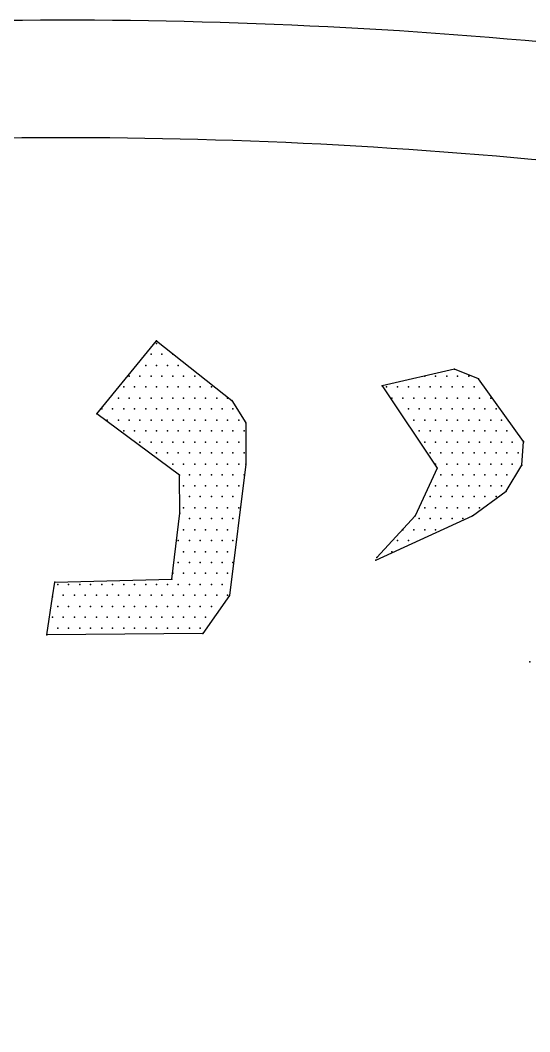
# Model space of a CAD drawing. Extents: x 180421 to 181317, y 668879 to 669680.
# Drawn here: x 180601.72 to 180606.74, y 669624.27 to 669634.25 of the extents above; entities that cross this region are included whole.
import ezdxf

# ---------------------------------------------------------------- set-up
doc = ezdxf.new("R2010")
doc.units = 0
doc.header["$LTSCALE"] = 2.5
doc.header["$MEASUREMENT"] = 0
doc.layers.add('KOTERET', color=1, linetype='CONTINUOUS')

msp = doc.modelspace()

# ---------------------------------------------------------------- linework, layer by layer
at = {"layer": 'KOTERET', "color": 1, "linetype": 'Continuous'}
for points in [[(180622.0816, 669630.2263, 0.06433), (180609.3401, 669633.7416, 0.055067), (180598.0185, 669634.0794, 0.081051), (180584.6436, 669631.3295, 0.05642), (180576.1722, 669626.9486, 0.170965), (180569.6589, 669619.3533, 0.076819), (180568.6666, 669614.8616, 0.118306), (180570.2554, 669608.0158, 0.129737), (180575.3329, 669602.2468, 0.070189), (180585.2717, 669597.0109, 0.047922), (180592.7245, 669595.116, 0.049022), (180603.3916, 669594.3507, 0.072792), (180618.9939, 669597.0531, 0.1248), (180629.2441, 669602.6585, 0.103709), (180634.8759, 669610.6232, 0.036886), (180635.2876, 669612.3703, 0.106536), (180635.0026, 669617.4954, 0.106243), (180629.9355, 669625.2332, 0.106919), (180622.0816, 669630.2263)], [(180592.9145, 669596.2614, 0.049045), (180603.36, 669595.5119, 0.072972), (180618.6666, 669598.1721, 0.125195), (180628.4524, 669603.5083, 0.103069), (180633.7886, 669611.0297, 0.035565), (180634.1422, 669612.5551, 0.105225), (180633.8994, 669617.1365, 0.105504), (180629.1227, 669624.4098, 0.107235), (180621.6594, 669629.1496, 0.064474), (180609.1765, 669632.591, 0.055181), (180598.0871, 669632.9235, 0.081162), (180585.0606, 669630.2474, 0.05669), (180576.7844, 669625.9616, 0.171614), (180570.7409, 669618.9363, 0.076301), (180569.8278, 669614.8194, 0.117637), (180571.2952, 669608.5384, 0.130118), (180575.998, 669603.2022, 0.070334), (180585.6676, 669598.1034, 0.047983), (180592.9145, 669596.2614)]]:
    msp.add_lwpolyline(points, format="xyb", dxfattribs=at)
at = {"layer": 'KOTERET', "color": 2, "linetype": 'Continuous'}
for points in [[(180602.4732, 669630.3636), (180603.0591, 669631.0814)], [(180603.0591, 669631.0814), (180603.8033, 669630.4955)], [(180603.0591, 669631.055), (180603.0591, 669631.055)], [(180603.0063, 669630.9494), (180603.0063, 669630.9494)], [(180603.1119, 669630.9494), (180603.1119, 669630.9494)], [(180603.2227, 669630.9494), (180603.2227, 669630.9494)], [(180602.9536, 669630.8386), (180602.9536, 669630.8386)], [(180603.0591, 669630.8386), (180603.0591, 669630.8386)], [(180603.17, 669630.8386), (180603.17, 669630.8386)], [(180603.2755, 669630.8386), (180603.2755, 669630.8386)], [(180605.9991, 669630.8017), (180605.2865, 669630.638)], [(180606.2366, 669630.7066), (180605.9991, 669630.8017)], [(180602.7899, 669630.733), (180602.7899, 669630.733)], [(180602.8955, 669630.733), (180602.8955, 669630.733)], [(180603.0063, 669630.733), (180603.0063, 669630.733)], [(180603.1119, 669630.733), (180603.1119, 669630.733)], [(180603.2227, 669630.733), (180603.2227, 669630.733)], [(180603.3283, 669630.733), (180603.3283, 669630.733)], [(180603.4392, 669630.733), (180603.4392, 669630.733)], [(180605.7088, 669630.733), (180605.7088, 669630.733)], [(180605.8143, 669630.733), (180605.8143, 669630.733)], [(180605.9252, 669630.733), (180605.9252, 669630.733)], [(180606.0307, 669630.733), (180606.0307, 669630.733)], [(180606.1416, 669630.733), (180606.1416, 669630.733)], [(180606.6799, 669630.0891), (180606.2366, 669630.7066)], [(180602.7372, 669630.6275), (180602.7372, 669630.6275)], [(180602.8427, 669630.6275), (180602.8427, 669630.6275)], [(180602.9536, 669630.6275), (180602.9536, 669630.6275)], [(180603.0591, 669630.6275), (180603.0591, 669630.6275)], [(180603.17, 669630.6275), (180603.17, 669630.6275)], [(180603.2755, 669630.6275), (180603.2755, 669630.6275)], [(180603.3864, 669630.6275), (180603.3864, 669630.6275)], [(180603.4919, 669630.6275), (180603.4919, 669630.6275)], [(180603.6028, 669630.6275), (180603.6028, 669630.6275)], [(180605.2865, 669630.638), (180605.8302, 669629.8252)], [(180605.3287, 669630.6275), (180605.3287, 669630.6275)], [(180605.4396, 669630.6275), (180605.4396, 669630.6275)], [(180605.5451, 669630.6275), (180605.5451, 669630.6275)], [(180605.6507, 669630.6275), (180605.6507, 669630.6275)], [(180605.7615, 669630.6275), (180605.7615, 669630.6275)], [(180605.8671, 669630.6275), (180605.8671, 669630.6275)], [(180605.9779, 669630.6275), (180605.9779, 669630.6275)], [(180606.0835, 669630.6275), (180606.0835, 669630.6275)], [(180606.1944, 669630.6275), (180606.1944, 669630.6275)], [(180602.6844, 669630.5166), (180602.6844, 669630.5166)], [(180602.7899, 669630.5166), (180602.7899, 669630.5166)], [(180602.8955, 669630.5166), (180602.8955, 669630.5166)], [(180603.0063, 669630.5166), (180603.0063, 669630.5166)], [(180603.1119, 669630.5166), (180603.1119, 669630.5166)], [(180603.2227, 669630.5166), (180603.2227, 669630.5166)], [(180603.3283, 669630.5166), (180603.3283, 669630.5166)], [(180603.4392, 669630.5166), (180603.4392, 669630.5166)], [(180603.5447, 669630.5166), (180603.5447, 669630.5166)], [(180603.6556, 669630.5166), (180603.6556, 669630.5166)], [(180603.7611, 669630.5166), (180603.7611, 669630.5166)], [(180603.8033, 669630.4955), (180603.9406, 669630.2738)], [(180605.3815, 669630.5166), (180605.3815, 669630.5166)], [(180605.4924, 669630.5166), (180605.4924, 669630.5166)], [(180605.5979, 669630.5166), (180605.5979, 669630.5166)], [(180605.7088, 669630.5166), (180605.7088, 669630.5166)], [(180605.8143, 669630.5166), (180605.8143, 669630.5166)], [(180605.9252, 669630.5166), (180605.9252, 669630.5166)], [(180606.0307, 669630.5166), (180606.0307, 669630.5166)], [(180606.1416, 669630.5166), (180606.1416, 669630.5166)], [(180606.2471, 669630.5166), (180606.2471, 669630.5166)], [(180606.358, 669630.5166), (180606.358, 669630.5166)], [(180603.2861, 669629.7566), (180602.4732, 669630.3636)], [(180602.5208, 669630.4111), (180602.5208, 669630.4111)], [(180602.6263, 669630.4111), (180602.6263, 669630.4111)], [(180602.7372, 669630.4111), (180602.7372, 669630.4111)], [(180602.8427, 669630.4111), (180602.8427, 669630.4111)], [(180602.9536, 669630.4111), (180602.9536, 669630.4111)], [(180603.0591, 669630.4111), (180603.0591, 669630.4111)], [(180603.17, 669630.4111), (180603.17, 669630.4111)], [(180603.2755, 669630.4111), (180603.2755, 669630.4111)], [(180603.3864, 669630.4111), (180603.3864, 669630.4111)], [(180603.4919, 669630.4111), (180603.4919, 669630.4111)], [(180603.6028, 669630.4111), (180603.6028, 669630.4111)], [(180603.7083, 669630.4111), (180603.7083, 669630.4111)], [(180603.8139, 669630.4111), (180603.8139, 669630.4111)], [(180605.5451, 669630.4111), (180605.5451, 669630.4111)], [(180605.6507, 669630.4111), (180605.6507, 669630.4111)], [(180605.7615, 669630.4111), (180605.7615, 669630.4111)], [(180605.8671, 669630.4111), (180605.8671, 669630.4111)], [(180605.9779, 669630.4111), (180605.9779, 669630.4111)], [(180606.0835, 669630.4111), (180606.0835, 669630.4111)], [(180606.1944, 669630.4111), (180606.1944, 669630.4111)], [(180606.2999, 669630.4111), (180606.2999, 669630.4111)], [(180606.4108, 669630.4111), (180606.4108, 669630.4111)], [(180602.5735, 669630.3002), (180602.5735, 669630.3002)], [(180602.6844, 669630.3002), (180602.6844, 669630.3002)], [(180602.7899, 669630.3002), (180602.7899, 669630.3002)], [(180602.8955, 669630.3002), (180602.8955, 669630.3002)], [(180603.0063, 669630.3002), (180603.0063, 669630.3002)], [(180603.1119, 669630.3002), (180603.1119, 669630.3002)], [(180603.2227, 669630.3002), (180603.2227, 669630.3002)], [(180603.3283, 669630.3002), (180603.3283, 669630.3002)], [(180603.4392, 669630.3002), (180603.4392, 669630.3002)], [(180603.5447, 669630.3002), (180603.5447, 669630.3002)], [(180603.6556, 669630.3002), (180603.6556, 669630.3002)], [(180603.7611, 669630.3002), (180603.7611, 669630.3002)], [(180603.872, 669630.3002), (180603.872, 669630.3002)], [(180603.9406, 669630.2738), (180603.9406, 669629.8674)], [(180605.5979, 669630.3002), (180605.5979, 669630.3002)], [(180605.7088, 669630.3002), (180605.7088, 669630.3002)], [(180605.8143, 669630.3002), (180605.8143, 669630.3002)], [(180605.9252, 669630.3002), (180605.9252, 669630.3002)], [(180606.0307, 669630.3002), (180606.0307, 669630.3002)], [(180606.1416, 669630.3002), (180606.1416, 669630.3002)], [(180606.2471, 669630.3002), (180606.2471, 669630.3002)], [(180606.358, 669630.3002), (180606.358, 669630.3002)], [(180606.4635, 669630.3002), (180606.4635, 669630.3002)], [(180602.7372, 669630.1947), (180602.7372, 669630.1947)], [(180602.8427, 669630.1947), (180602.8427, 669630.1947)], [(180602.9536, 669630.1947), (180602.9536, 669630.1947)], [(180603.0591, 669630.1947), (180603.0591, 669630.1947)], [(180603.17, 669630.1947), (180603.17, 669630.1947)], [(180603.2755, 669630.1947), (180603.2755, 669630.1947)], [(180603.3864, 669630.1947), (180603.3864, 669630.1947)], [(180603.4919, 669630.1947), (180603.4919, 669630.1947)], [(180603.6028, 669630.1947), (180603.6028, 669630.1947)], [(180603.7083, 669630.1947), (180603.7083, 669630.1947)], [(180603.8139, 669630.1947), (180603.8139, 669630.1947)], [(180603.9247, 669630.1947), (180603.9247, 669630.1947)], [(180605.6507, 669630.1947), (180605.6507, 669630.1947)], [(180605.7615, 669630.1947), (180605.7615, 669630.1947)], [(180605.8671, 669630.1947), (180605.8671, 669630.1947)], [(180605.9779, 669630.1947), (180605.9779, 669630.1947)], [(180606.0835, 669630.1947), (180606.0835, 669630.1947)], [(180606.1944, 669630.1947), (180606.1944, 669630.1947)], [(180606.2999, 669630.1947), (180606.2999, 669630.1947)], [(180606.4108, 669630.1947), (180606.4108, 669630.1947)], [(180606.5163, 669630.1947), (180606.5163, 669630.1947)], [(180602.8955, 669630.0838), (180602.8955, 669630.0838)], [(180603.0063, 669630.0838), (180603.0063, 669630.0838)], [(180603.1119, 669630.0838), (180603.1119, 669630.0838)], [(180603.2227, 669630.0838), (180603.2227, 669630.0838)], [(180603.3283, 669630.0838), (180603.3283, 669630.0838)], [(180603.4392, 669630.0838), (180603.4392, 669630.0838)], [(180603.5447, 669630.0838), (180603.5447, 669630.0838)], [(180603.6556, 669630.0838), (180603.6556, 669630.0838)], [(180603.7611, 669630.0838), (180603.7611, 669630.0838)], [(180603.872, 669630.0838), (180603.872, 669630.0838)], [(180605.7088, 669630.0838), (180605.7088, 669630.0838)], [(180605.8143, 669630.0838), (180605.8143, 669630.0838)], [(180605.9252, 669630.0838), (180605.9252, 669630.0838)], [(180606.0307, 669630.0838), (180606.0307, 669630.0838)], [(180606.1416, 669630.0838), (180606.1416, 669630.0838)], [(180606.2471, 669630.0838), (180606.2471, 669630.0838)], [(180606.358, 669630.0838), (180606.358, 669630.0838)], [(180606.4635, 669630.0838), (180606.4635, 669630.0838)], [(180606.5691, 669630.0838), (180606.5691, 669630.0838)], [(180606.6641, 669629.8569), (180606.6799, 669630.0891)], [(180606.6799, 669630.0838), (180606.6799, 669630.0838)], [(180603.0591, 669629.9783), (180603.0591, 669629.9783)], [(180603.17, 669629.9783), (180603.17, 669629.9783)], [(180603.2755, 669629.9783), (180603.2755, 669629.9783)], [(180603.3864, 669629.9783), (180603.3864, 669629.9783)], [(180603.4919, 669629.9783), (180603.4919, 669629.9783)], [(180603.6028, 669629.9783), (180603.6028, 669629.9783)], [(180603.7083, 669629.9783), (180603.7083, 669629.9783)], [(180603.8139, 669629.9783), (180603.8139, 669629.9783)], [(180603.9247, 669629.9783), (180603.9247, 669629.9783)], [(180605.7615, 669629.9783), (180605.7615, 669629.9783)], [(180605.8671, 669629.9783), (180605.8671, 669629.9783)], [(180605.9779, 669629.9783), (180605.9779, 669629.9783)], [(180606.0835, 669629.9783), (180606.0835, 669629.9783)], [(180606.1944, 669629.9783), (180606.1944, 669629.9783)], [(180606.2999, 669629.9783), (180606.2999, 669629.9783)], [(180606.4108, 669629.9783), (180606.4108, 669629.9783)], [(180606.5163, 669629.9783), (180606.5163, 669629.9783)], [(180606.6272, 669629.9783), (180606.6272, 669629.9783)], [(180603.2227, 669629.8674), (180603.2227, 669629.8674)], [(180603.3283, 669629.8674), (180603.3283, 669629.8674)], [(180603.4392, 669629.8674), (180603.4392, 669629.8674)], [(180603.5447, 669629.8674), (180603.5447, 669629.8674)], [(180603.6556, 669629.8674), (180603.6556, 669629.8674)], [(180603.7611, 669629.8674), (180603.7611, 669629.8674)], [(180603.9406, 669629.8674), (180603.7822, 669628.569)], [(180603.872, 669629.8674), (180603.872, 669629.8674)], [(180605.8143, 669629.8674), (180605.8143, 669629.8674)], [(180605.9252, 669629.8674), (180605.9252, 669629.8674)], [(180606.0307, 669629.8674), (180606.0307, 669629.8674)], [(180606.1416, 669629.8674), (180606.1416, 669629.8674)], [(180606.2471, 669629.8674), (180606.2471, 669629.8674)], [(180606.358, 669629.8674), (180606.358, 669629.8674)], [(180606.4635, 669629.8674), (180606.4635, 669629.8674)], [(180606.511, 669629.5982), (180606.6641, 669629.8569)], [(180606.5691, 669629.8674), (180606.5691, 669629.8674)], [(180603.2914, 669629.3818), (180603.2861, 669629.7566)], [(180603.3864, 669629.7619), (180603.3864, 669629.7619)], [(180603.4919, 669629.7619), (180603.4919, 669629.7619)], [(180603.6028, 669629.7619), (180603.6028, 669629.7619)], [(180603.7083, 669629.7619), (180603.7083, 669629.7619)], [(180603.8139, 669629.7619), (180603.8139, 669629.7619)], [(180603.9247, 669629.7619), (180603.9247, 669629.7619)], [(180605.8302, 669629.8252), (180605.6138, 669629.3554)], [(180605.8671, 669629.7619), (180605.8671, 669629.7619)], [(180605.9779, 669629.7619), (180605.9779, 669629.7619)], [(180606.0835, 669629.7619), (180606.0835, 669629.7619)], [(180606.1944, 669629.7619), (180606.1944, 669629.7619)], [(180606.2999, 669629.7619), (180606.2999, 669629.7619)], [(180606.4108, 669629.7619), (180606.4108, 669629.7619)], [(180606.5163, 669629.7619), (180606.5163, 669629.7619)], [(180603.3283, 669629.651), (180603.3283, 669629.651)], [(180603.4392, 669629.651), (180603.4392, 669629.651)], [(180603.5447, 669629.651), (180603.5447, 669629.651)], [(180603.6556, 669629.651), (180603.6556, 669629.651)], [(180603.7611, 669629.651), (180603.7611, 669629.651)], [(180603.872, 669629.651), (180603.872, 669629.651)], [(180605.8143, 669629.651), (180605.8143, 669629.651)], [(180605.9252, 669629.651), (180605.9252, 669629.651)], [(180606.0307, 669629.651), (180606.0307, 669629.651)], [(180606.1416, 669629.651), (180606.1416, 669629.651)], [(180606.1785, 669629.3554), (180606.511, 669629.5982)], [(180606.2471, 669629.651), (180606.2471, 669629.651)], [(180606.358, 669629.651), (180606.358, 669629.651)], [(180606.4635, 669629.651), (180606.4635, 669629.651)], [(180603.3864, 669629.5455), (180603.3864, 669629.5455)], [(180603.4919, 669629.5455), (180603.4919, 669629.5455)], [(180603.6028, 669629.5455), (180603.6028, 669629.5455)], [(180603.7083, 669629.5455), (180603.7083, 669629.5455)], [(180603.8139, 669629.5455), (180603.8139, 669629.5455)], [(180605.7615, 669629.5455), (180605.7615, 669629.5455)], [(180605.8671, 669629.5455), (180605.8671, 669629.5455)], [(180605.9779, 669629.5455), (180605.9779, 669629.5455)], [(180606.0835, 669629.5455), (180606.0835, 669629.5455)], [(180606.1944, 669629.5455), (180606.1944, 669629.5455)], [(180606.2999, 669629.5455), (180606.2999, 669629.5455)], [(180606.4108, 669629.5455), (180606.4108, 669629.5455)], [(180603.2122, 669628.7326), (180603.2914, 669629.3818)], [(180603.3283, 669629.4346), (180603.3283, 669629.4346)], [(180603.4392, 669629.4346), (180603.4392, 669629.4346)], [(180603.5447, 669629.4346), (180603.5447, 669629.4346)], [(180603.6556, 669629.4346), (180603.6556, 669629.4346)], [(180603.7611, 669629.4346), (180603.7611, 669629.4346)], [(180603.872, 669629.4346), (180603.872, 669629.4346)], [(180605.7088, 669629.4346), (180605.7088, 669629.4346)], [(180605.8143, 669629.4346), (180605.8143, 669629.4346)], [(180605.9252, 669629.4346), (180605.9252, 669629.4346)], [(180606.0307, 669629.4346), (180606.0307, 669629.4346)], [(180606.1416, 669629.4346), (180606.1416, 669629.4346)], [(180606.2471, 669629.4346), (180606.2471, 669629.4346)], [(180603.3864, 669629.329), (180603.3864, 669629.329)], [(180603.4919, 669629.329), (180603.4919, 669629.329)], [(180603.6028, 669629.329), (180603.6028, 669629.329)], [(180603.7083, 669629.329), (180603.7083, 669629.329)], [(180603.8139, 669629.329), (180603.8139, 669629.329)], [(180605.2232, 669628.9174), (180606.1785, 669629.3554)], [(180605.6138, 669629.3554), (180605.2337, 669628.9437)], [(180605.6507, 669629.329), (180605.6507, 669629.329)], [(180605.7615, 669629.329), (180605.7615, 669629.329)], [(180605.8671, 669629.329), (180605.8671, 669629.329)], [(180605.9779, 669629.329), (180605.9779, 669629.329)], [(180606.0835, 669629.329), (180606.0835, 669629.329)], [(180603.3283, 669629.2182), (180603.3283, 669629.2182)], [(180603.4392, 669629.2182), (180603.4392, 669629.2182)], [(180603.5447, 669629.2182), (180603.5447, 669629.2182)], [(180603.6556, 669629.2182), (180603.6556, 669629.2182)], [(180603.7611, 669629.2182), (180603.7611, 669629.2182)], [(180605.4924, 669629.2182), (180605.4924, 669629.2182)], [(180605.5979, 669629.2182), (180605.5979, 669629.2182)], [(180605.7088, 669629.2182), (180605.7088, 669629.2182)], [(180605.8143, 669629.2182), (180605.8143, 669629.2182)], [(180603.2755, 669629.1126), (180603.2755, 669629.1126)], [(180603.3864, 669629.1126), (180603.3864, 669629.1126)], [(180603.4919, 669629.1126), (180603.4919, 669629.1126)], [(180603.6028, 669629.1126), (180603.6028, 669629.1126)], [(180603.7083, 669629.1126), (180603.7083, 669629.1126)], [(180603.8139, 669629.1126), (180603.8139, 669629.1126)], [(180605.4396, 669629.1126), (180605.4396, 669629.1126)], [(180605.5451, 669629.1126), (180605.5451, 669629.1126)], [(180603.3283, 669629.0018), (180603.3283, 669629.0018)], [(180603.4392, 669629.0018), (180603.4392, 669629.0018)], [(180603.5447, 669629.0018), (180603.5447, 669629.0018)], [(180603.6556, 669629.0018), (180603.6556, 669629.0018)], [(180603.7611, 669629.0018), (180603.7611, 669629.0018)], [(180605.3815, 669629.0018), (180605.3815, 669629.0018)], [(180603.2755, 669628.8962), (180603.2755, 669628.8962)], [(180603.3864, 669628.8962), (180603.3864, 669628.8962)], [(180603.4919, 669628.8962), (180603.4919, 669628.8962)], [(180603.6028, 669628.8962), (180603.6028, 669628.8962)], [(180603.7083, 669628.8962), (180603.7083, 669628.8962)], [(180603.8139, 669628.8962), (180603.8139, 669628.8962)], [(180603.2227, 669628.7907), (180603.2227, 669628.7907)], [(180603.3283, 669628.7907), (180603.3283, 669628.7907)], [(180603.4392, 669628.7907), (180603.4392, 669628.7907)], [(180603.5447, 669628.7907), (180603.5447, 669628.7907)], [(180603.6556, 669628.7907), (180603.6556, 669628.7907)], [(180603.7611, 669628.7907), (180603.7611, 669628.7907)], [(180602.0352, 669628.5584), (180602.0563, 669628.7009)], [(180602.0563, 669628.7009), (180603.2122, 669628.7326)], [(180602.0879, 669628.6798), (180602.0879, 669628.6798)], [(180602.1935, 669628.6798), (180602.1935, 669628.6798)], [(180602.3043, 669628.6798), (180602.3043, 669628.6798)], [(180602.4099, 669628.6798), (180602.4099, 669628.6798)], [(180602.5208, 669628.6798), (180602.5208, 669628.6798)], [(180602.6263, 669628.6798), (180602.6263, 669628.6798)], [(180602.7372, 669628.6798), (180602.7372, 669628.6798)], [(180602.8427, 669628.6798), (180602.8427, 669628.6798)], [(180602.9536, 669628.6798), (180602.9536, 669628.6798)], [(180603.0591, 669628.6798), (180603.0591, 669628.6798)], [(180603.17, 669628.6798), (180603.17, 669628.6798)], [(180603.2755, 669628.6798), (180603.2755, 669628.6798)], [(180603.3864, 669628.6798), (180603.3864, 669628.6798)], [(180603.4919, 669628.6798), (180603.4919, 669628.6798)], [(180603.6028, 669628.6798), (180603.6028, 669628.6798)], [(180603.7083, 669628.6798), (180603.7083, 669628.6798)], [(180601.9771, 669628.1837), (180602.0352, 669628.5584)], [(180602.1407, 669628.5743), (180602.1407, 669628.5743)], [(180602.2516, 669628.5743), (180602.2516, 669628.5743)], [(180602.3571, 669628.5743), (180602.3571, 669628.5743)], [(180602.468, 669628.5743), (180602.468, 669628.5743)], [(180602.5735, 669628.5743), (180602.5735, 669628.5743)], [(180602.6844, 669628.5743), (180602.6844, 669628.5743)], [(180602.7899, 669628.5743), (180602.7899, 669628.5743)], [(180602.8955, 669628.5743), (180602.8955, 669628.5743)], [(180603.0063, 669628.5743), (180603.0063, 669628.5743)], [(180603.1119, 669628.5743), (180603.1119, 669628.5743)], [(180603.2227, 669628.5743), (180603.2227, 669628.5743)], [(180603.3283, 669628.5743), (180603.3283, 669628.5743)], [(180603.4392, 669628.5743), (180603.4392, 669628.5743)], [(180603.7822, 669628.569), (180603.5183, 669628.1942)], [(180603.5447, 669628.5743), (180603.5447, 669628.5743)], [(180603.6556, 669628.5743), (180603.6556, 669628.5743)], [(180603.7611, 669628.5743), (180603.7611, 669628.5743)], [(180602.0879, 669628.4634), (180602.0879, 669628.4634)], [(180602.1935, 669628.4634), (180602.1935, 669628.4634)], [(180602.3043, 669628.4634), (180602.3043, 669628.4634)], [(180602.4099, 669628.4634), (180602.4099, 669628.4634)], [(180602.5208, 669628.4634), (180602.5208, 669628.4634)], [(180602.6263, 669628.4634), (180602.6263, 669628.4634)], [(180602.7372, 669628.4634), (180602.7372, 669628.4634)], [(180602.8427, 669628.4634), (180602.8427, 669628.4634)], [(180602.9536, 669628.4634), (180602.9536, 669628.4634)], [(180603.0591, 669628.4634), (180603.0591, 669628.4634)], [(180603.17, 669628.4634), (180603.17, 669628.4634)], [(180603.2755, 669628.4634), (180603.2755, 669628.4634)], [(180603.3864, 669628.4634), (180603.3864, 669628.4634)], [(180603.4919, 669628.4634), (180603.4919, 669628.4634)], [(180603.6028, 669628.4634), (180603.6028, 669628.4634)], [(180602.0352, 669628.3579), (180602.0352, 669628.3579)], [(180602.1407, 669628.3579), (180602.1407, 669628.3579)], [(180602.2516, 669628.3579), (180602.2516, 669628.3579)], [(180602.3571, 669628.3579), (180602.3571, 669628.3579)], [(180602.468, 669628.3579), (180602.468, 669628.3579)], [(180602.5735, 669628.3579), (180602.5735, 669628.3579)], [(180602.6844, 669628.3579), (180602.6844, 669628.3579)], [(180602.7899, 669628.3579), (180602.7899, 669628.3579)], [(180602.8955, 669628.3579), (180602.8955, 669628.3579)], [(180603.0063, 669628.3579), (180603.0063, 669628.3579)], [(180603.1119, 669628.3579), (180603.1119, 669628.3579)], [(180603.2227, 669628.3579), (180603.2227, 669628.3579)], [(180603.3283, 669628.3579), (180603.3283, 669628.3579)], [(180603.4392, 669628.3579), (180603.4392, 669628.3579)], [(180603.5447, 669628.3579), (180603.5447, 669628.3579)], [(180603.5183, 669628.1942), (180601.9771, 669628.1837)], [(180602.0879, 669628.247), (180602.0879, 669628.247)], [(180602.1935, 669628.247), (180602.1935, 669628.247)], [(180602.3043, 669628.247), (180602.3043, 669628.247)], [(180602.4099, 669628.247), (180602.4099, 669628.247)], [(180602.5208, 669628.247), (180602.5208, 669628.247)], [(180602.6263, 669628.247), (180602.6263, 669628.247)], [(180602.7372, 669628.247), (180602.7372, 669628.247)], [(180602.8427, 669628.247), (180602.8427, 669628.247)], [(180602.9536, 669628.247), (180602.9536, 669628.247)], [(180603.0591, 669628.247), (180603.0591, 669628.247)], [(180603.17, 669628.247), (180603.17, 669628.247)], [(180603.2755, 669628.247), (180603.2755, 669628.247)], [(180603.3864, 669628.247), (180603.3864, 669628.247)], [(180603.4919, 669628.247), (180603.4919, 669628.247)]]:
    msp.add_lwpolyline(points, dxfattribs=at)
at = {"layer": 'KOTERET', "color": 1}
for p in [(180603.0591, 669631.0814), (180603.0591, 669631.0814), (180603.0591, 669631.055), (180603.0591, 669631.055), (180603.0063, 669630.9494), (180603.0063, 669630.9494), (180603.1119, 669630.9494), (180603.1119, 669630.9494), (180603.2227, 669630.9494), (180603.2227, 669630.9494), (180602.9536, 669630.8386), (180602.9536, 669630.8386), (180603.0591, 669630.8386), (180603.0591, 669630.8386), (180603.17, 669630.8386), (180603.17, 669630.8386), (180603.2755, 669630.8386), (180603.2755, 669630.8386), (180605.9991, 669630.8017), (180605.9991, 669630.8017), (180602.7899, 669630.733), (180602.7899, 669630.733), (180602.8955, 669630.733), (180602.8955, 669630.733), (180603.0063, 669630.733), (180603.0063, 669630.733), (180603.1119, 669630.733), (180603.1119, 669630.733), (180603.2227, 669630.733), (180603.2227, 669630.733), (180603.3283, 669630.733), (180603.3283, 669630.733), (180603.4392, 669630.733), (180603.4392, 669630.733), (180605.7088, 669630.733), (180605.7088, 669630.733), (180605.8143, 669630.733), (180605.8143, 669630.733), (180605.9252, 669630.733), (180605.9252, 669630.733), (180606.0307, 669630.733), (180606.0307, 669630.733), (180606.1416, 669630.733), (180606.1416, 669630.733), (180606.2366, 669630.7066), (180606.2366, 669630.7066), (180602.7372, 669630.6275), (180602.7372, 669630.6275), (180602.8427, 669630.6275), (180602.8427, 669630.6275), (180602.9536, 669630.6275), (180602.9536, 669630.6275), (180603.0591, 669630.6275), (180603.0591, 669630.6275), (180603.17, 669630.6275), (180603.17, 669630.6275), (180603.2755, 669630.6275), (180603.2755, 669630.6275), (180603.3864, 669630.6275), (180603.3864, 669630.6275), (180603.4919, 669630.6275), (180603.4919, 669630.6275), (180603.6028, 669630.6275), (180603.6028, 669630.6275), (180605.2865, 669630.638), (180605.2865, 669630.638), (180605.3287, 669630.6275), (180605.3287, 669630.6275), (180605.4396, 669630.6275), (180605.4396, 669630.6275), (180605.5451, 669630.6275), (180605.5451, 669630.6275), (180605.6507, 669630.6275), (180605.6507, 669630.6275), (180605.7615, 669630.6275), (180605.7615, 669630.6275), (180605.8671, 669630.6275), (180605.8671, 669630.6275), (180605.9779, 669630.6275), (180605.9779, 669630.6275), (180606.0835, 669630.6275), (180606.0835, 669630.6275), (180606.1944, 669630.6275), (180606.1944, 669630.6275), (180602.6844, 669630.5166), (180602.6844, 669630.5166), (180602.7899, 669630.5166), (180602.7899, 669630.5166), (180602.8955, 669630.5166), (180602.8955, 669630.5166), (180603.0063, 669630.5166), (180603.0063, 669630.5166), (180603.1119, 669630.5166), (180603.1119, 669630.5166), (180603.2227, 669630.5166), (180603.2227, 669630.5166), (180603.3283, 669630.5166), (180603.3283, 669630.5166), (180603.4392, 669630.5166), (180603.4392, 669630.5166), (180603.5447, 669630.5166), (180603.5447, 669630.5166), (180603.6556, 669630.5166), (180603.6556, 669630.5166), (180603.7611, 669630.5166), (180603.7611, 669630.5166), (180603.8033, 669630.4955), (180603.8033, 669630.4955), (180605.3815, 669630.5166), (180605.3815, 669630.5166), (180605.4924, 669630.5166), (180605.4924, 669630.5166), (180605.5979, 669630.5166), (180605.5979, 669630.5166), (180605.7088, 669630.5166), (180605.7088, 669630.5166), (180605.8143, 669630.5166), (180605.8143, 669630.5166), (180605.9252, 669630.5166), (180605.9252, 669630.5166), (180606.0307, 669630.5166), (180606.0307, 669630.5166), (180606.1416, 669630.5166), (180606.1416, 669630.5166), (180606.2471, 669630.5166), (180606.2471, 669630.5166), (180606.358, 669630.5166), (180606.358, 669630.5166), (180602.4732, 669630.3636), (180602.4732, 669630.3636), (180602.5208, 669630.4111), (180602.5208, 669630.4111), (180602.6263, 669630.4111), (180602.6263, 669630.4111), (180602.7372, 669630.4111), (180602.7372, 669630.4111), (180602.8427, 669630.4111), (180602.8427, 669630.4111), (180602.9536, 669630.4111), (180602.9536, 669630.4111), (180603.0591, 669630.4111), (180603.0591, 669630.4111), (180603.17, 669630.4111), (180603.17, 669630.4111), (180603.2755, 669630.4111), (180603.2755, 669630.4111), (180603.3864, 669630.4111), (180603.3864, 669630.4111), (180603.4919, 669630.4111), (180603.4919, 669630.4111), (180603.6028, 669630.4111), (180603.6028, 669630.4111), (180603.7083, 669630.4111), (180603.7083, 669630.4111), (180603.8139, 669630.4111), (180603.8139, 669630.4111), (180605.5451, 669630.4111), (180605.5451, 669630.4111), (180605.6507, 669630.4111), (180605.6507, 669630.4111), (180605.7615, 669630.4111), (180605.7615, 669630.4111), (180605.8671, 669630.4111), (180605.8671, 669630.4111), (180605.9779, 669630.4111), (180605.9779, 669630.4111), (180606.0835, 669630.4111), (180606.0835, 669630.4111), (180606.1944, 669630.4111), (180606.1944, 669630.4111), (180606.2999, 669630.4111), (180606.2999, 669630.4111), (180606.4108, 669630.4111), (180606.4108, 669630.4111), (180602.5735, 669630.3002), (180602.5735, 669630.3002), (180602.6844, 669630.3002), (180602.6844, 669630.3002), (180602.7899, 669630.3002), (180602.7899, 669630.3002), (180602.8955, 669630.3002), (180602.8955, 669630.3002), (180603.0063, 669630.3002), (180603.0063, 669630.3002), (180603.1119, 669630.3002), (180603.1119, 669630.3002), (180603.2227, 669630.3002), (180603.2227, 669630.3002), (180603.3283, 669630.3002), (180603.3283, 669630.3002), (180603.4392, 669630.3002), (180603.4392, 669630.3002), (180603.5447, 669630.3002), (180603.5447, 669630.3002), (180603.6556, 669630.3002), (180603.6556, 669630.3002), (180603.7611, 669630.3002), (180603.7611, 669630.3002), (180603.872, 669630.3002), (180603.872, 669630.3002), (180603.9406, 669630.2738), (180603.9406, 669630.2738), (180605.5979, 669630.3002), (180605.5979, 669630.3002), (180605.7088, 669630.3002), (180605.7088, 669630.3002), (180605.8143, 669630.3002), (180605.8143, 669630.3002), (180605.9252, 669630.3002), (180605.9252, 669630.3002), (180606.0307, 669630.3002), (180606.0307, 669630.3002), (180606.1416, 669630.3002), (180606.1416, 669630.3002), (180606.2471, 669630.3002), (180606.2471, 669630.3002), (180606.358, 669630.3002), (180606.358, 669630.3002), (180606.4635, 669630.3002), (180606.4635, 669630.3002), (180602.7372, 669630.1947), (180602.7372, 669630.1947), (180602.8427, 669630.1947), (180602.8427, 669630.1947), (180602.9536, 669630.1947), (180602.9536, 669630.1947), (180603.0591, 669630.1947), (180603.0591, 669630.1947), (180603.17, 669630.1947), (180603.17, 669630.1947), (180603.2755, 669630.1947), (180603.2755, 669630.1947), (180603.3864, 669630.1947), (180603.3864, 669630.1947), (180603.4919, 669630.1947), (180603.4919, 669630.1947), (180603.6028, 669630.1947), (180603.6028, 669630.1947), (180603.7083, 669630.1947), (180603.7083, 669630.1947), (180603.8139, 669630.1947), (180603.8139, 669630.1947), (180603.9247, 669630.1947), (180603.9247, 669630.1947), (180605.6507, 669630.1947), (180605.6507, 669630.1947), (180605.7615, 669630.1947), (180605.7615, 669630.1947), (180605.8671, 669630.1947), (180605.8671, 669630.1947), (180605.9779, 669630.1947), (180605.9779, 669630.1947), (180606.0835, 669630.1947), (180606.0835, 669630.1947), (180606.1944, 669630.1947), (180606.1944, 669630.1947), (180606.2999, 669630.1947), (180606.2999, 669630.1947), (180606.4108, 669630.1947), (180606.4108, 669630.1947), (180606.5163, 669630.1947), (180606.5163, 669630.1947), (180602.8955, 669630.0838), (180602.8955, 669630.0838), (180603.0063, 669630.0838), (180603.0063, 669630.0838), (180603.1119, 669630.0838), (180603.1119, 669630.0838), (180603.2227, 669630.0838), (180603.2227, 669630.0838), (180603.3283, 669630.0838), (180603.3283, 669630.0838), (180603.4392, 669630.0838), (180603.4392, 669630.0838), (180603.5447, 669630.0838), (180603.5447, 669630.0838), (180603.6556, 669630.0838), (180603.6556, 669630.0838), (180603.7611, 669630.0838), (180603.7611, 669630.0838), (180603.872, 669630.0838), (180603.872, 669630.0838), (180605.7088, 669630.0838), (180605.7088, 669630.0838), (180605.8143, 669630.0838), (180605.8143, 669630.0838), (180605.9252, 669630.0838), (180605.9252, 669630.0838), (180606.0307, 669630.0838), (180606.0307, 669630.0838), (180606.1416, 669630.0838), (180606.1416, 669630.0838), (180606.2471, 669630.0838), (180606.2471, 669630.0838), (180606.358, 669630.0838), (180606.358, 669630.0838), (180606.4635, 669630.0838), (180606.4635, 669630.0838), (180606.5691, 669630.0838), (180606.5691, 669630.0838), (180606.6799, 669630.0891), (180606.6799, 669630.0891), (180606.6799, 669630.0838), (180606.6799, 669630.0838), (180603.0591, 669629.9783), (180603.0591, 669629.9783), (180603.17, 669629.9783), (180603.17, 669629.9783), (180603.2755, 669629.9783), (180603.2755, 669629.9783), (180603.3864, 669629.9783), (180603.3864, 669629.9783), (180603.4919, 669629.9783), (180603.4919, 669629.9783), (180603.6028, 669629.9783), (180603.6028, 669629.9783), (180603.7083, 669629.9783), (180603.7083, 669629.9783), (180603.8139, 669629.9783), (180603.8139, 669629.9783), (180603.9247, 669629.9783), (180603.9247, 669629.9783), (180605.7615, 669629.9783), (180605.7615, 669629.9783), (180605.8671, 669629.9783), (180605.8671, 669629.9783), (180605.9779, 669629.9783), (180605.9779, 669629.9783), (180606.0835, 669629.9783), (180606.0835, 669629.9783), (180606.1944, 669629.9783), (180606.1944, 669629.9783), (180606.2999, 669629.9783), (180606.2999, 669629.9783), (180606.4108, 669629.9783), (180606.4108, 669629.9783), (180606.5163, 669629.9783), (180606.5163, 669629.9783), (180606.6272, 669629.9783), (180606.6272, 669629.9783), (180603.2227, 669629.8674), (180603.2227, 669629.8674), (180603.3283, 669629.8674), (180603.3283, 669629.8674), (180603.4392, 669629.8674), (180603.4392, 669629.8674), (180603.5447, 669629.8674), (180603.5447, 669629.8674), (180603.6556, 669629.8674), (180603.6556, 669629.8674), (180603.7611, 669629.8674), (180603.7611, 669629.8674), (180603.872, 669629.8674), (180603.872, 669629.8674), (180603.9406, 669629.8674), (180603.9406, 669629.8674), (180605.8143, 669629.8674), (180605.8143, 669629.8674), (180605.9252, 669629.8674), (180605.9252, 669629.8674), (180606.0307, 669629.8674), (180606.0307, 669629.8674), (180606.1416, 669629.8674), (180606.1416, 669629.8674), (180606.2471, 669629.8674), (180606.2471, 669629.8674), (180606.358, 669629.8674), (180606.358, 669629.8674), (180606.4635, 669629.8674), (180606.4635, 669629.8674), (180606.5691, 669629.8674), (180606.5691, 669629.8674), (180606.6641, 669629.8569), (180606.6641, 669629.8569), (180603.2861, 669629.7566), (180603.2861, 669629.7566), (180603.3864, 669629.7619), (180603.3864, 669629.7619), (180603.4919, 669629.7619), (180603.4919, 669629.7619), (180603.6028, 669629.7619), (180603.6028, 669629.7619), (180603.7083, 669629.7619), (180603.7083, 669629.7619), (180603.8139, 669629.7619), (180603.8139, 669629.7619), (180603.9247, 669629.7619), (180603.9247, 669629.7619), (180605.8302, 669629.8252), (180605.8302, 669629.8252), (180605.8671, 669629.7619), (180605.8671, 669629.7619), (180605.9779, 669629.7619), (180605.9779, 669629.7619), (180606.0835, 669629.7619), (180606.0835, 669629.7619), (180606.1944, 669629.7619), (180606.1944, 669629.7619), (180606.2999, 669629.7619), (180606.2999, 669629.7619), (180606.4108, 669629.7619), (180606.4108, 669629.7619), (180606.5163, 669629.7619), (180606.5163, 669629.7619), (180603.3283, 669629.651), (180603.3283, 669629.651), (180603.4392, 669629.651), (180603.4392, 669629.651), (180603.5447, 669629.651), (180603.5447, 669629.651), (180603.6556, 669629.651), (180603.6556, 669629.651), (180603.7611, 669629.651), (180603.7611, 669629.651), (180603.872, 669629.651), (180603.872, 669629.651), (180605.8143, 669629.651), (180605.8143, 669629.651), (180605.9252, 669629.651), (180605.9252, 669629.651), (180606.0307, 669629.651), (180606.0307, 669629.651), (180606.1416, 669629.651), (180606.1416, 669629.651), (180606.2471, 669629.651), (180606.2471, 669629.651), (180606.358, 669629.651), (180606.358, 669629.651), (180606.4635, 669629.651), (180606.4635, 669629.651), (180606.511, 669629.5982), (180606.511, 669629.5982), (180603.3864, 669629.5455), (180603.3864, 669629.5455), (180603.4919, 669629.5455), (180603.4919, 669629.5455), (180603.6028, 669629.5455), (180603.6028, 669629.5455), (180603.7083, 669629.5455), (180603.7083, 669629.5455), (180603.8139, 669629.5455), (180603.8139, 669629.5455), (180605.7615, 669629.5455), (180605.7615, 669629.5455), (180605.8671, 669629.5455), (180605.8671, 669629.5455), (180605.9779, 669629.5455), (180605.9779, 669629.5455), (180606.0835, 669629.5455), (180606.0835, 669629.5455), (180606.1944, 669629.5455), (180606.1944, 669629.5455), (180606.2999, 669629.5455), (180606.2999, 669629.5455), (180606.4108, 669629.5455), (180606.4108, 669629.5455), (180603.2914, 669629.3818), (180603.2914, 669629.3818), (180603.3283, 669629.4346), (180603.3283, 669629.4346), (180603.4392, 669629.4346), (180603.4392, 669629.4346), (180603.5447, 669629.4346), (180603.5447, 669629.4346), (180603.6556, 669629.4346), (180603.6556, 669629.4346), (180603.7611, 669629.4346), (180603.7611, 669629.4346), (180603.872, 669629.4346), (180603.872, 669629.4346), (180605.7088, 669629.4346), (180605.7088, 669629.4346), (180605.8143, 669629.4346), (180605.8143, 669629.4346), (180605.9252, 669629.4346), (180605.9252, 669629.4346), (180606.0307, 669629.4346), (180606.0307, 669629.4346), (180606.1416, 669629.4346), (180606.1416, 669629.4346), (180606.2471, 669629.4346), (180606.2471, 669629.4346), (180603.3864, 669629.329), (180603.3864, 669629.329), (180603.4919, 669629.329), (180603.4919, 669629.329), (180603.6028, 669629.329), (180603.6028, 669629.329), (180603.7083, 669629.329), (180603.7083, 669629.329), (180603.8139, 669629.329), (180603.8139, 669629.329), (180605.6138, 669629.3554), (180605.6138, 669629.3554), (180605.6507, 669629.329), (180605.6507, 669629.329), (180605.7615, 669629.329), (180605.7615, 669629.329), (180605.8671, 669629.329), (180605.8671, 669629.329), (180605.9779, 669629.329), (180605.9779, 669629.329), (180606.0835, 669629.329), (180606.0835, 669629.329), (180606.1785, 669629.3554), (180606.1785, 669629.3554), (180603.3283, 669629.2182), (180603.3283, 669629.2182), (180603.4392, 669629.2182), (180603.4392, 669629.2182), (180603.5447, 669629.2182), (180603.5447, 669629.2182), (180603.6556, 669629.2182), (180603.6556, 669629.2182), (180603.7611, 669629.2182), (180603.7611, 669629.2182), (180605.4924, 669629.2182), (180605.4924, 669629.2182), (180605.5979, 669629.2182), (180605.5979, 669629.2182), (180605.7088, 669629.2182), (180605.7088, 669629.2182), (180605.8143, 669629.2182), (180605.8143, 669629.2182), (180603.2755, 669629.1126), (180603.2755, 669629.1126), (180603.3864, 669629.1126), (180603.3864, 669629.1126), (180603.4919, 669629.1126), (180603.4919, 669629.1126), (180603.6028, 669629.1126), (180603.6028, 669629.1126), (180603.7083, 669629.1126), (180603.7083, 669629.1126), (180603.8139, 669629.1126), (180603.8139, 669629.1126), (180605.4396, 669629.1126), (180605.4396, 669629.1126), (180605.5451, 669629.1126), (180605.5451, 669629.1126), (180603.3283, 669629.0018), (180603.3283, 669629.0018), (180603.4392, 669629.0018), (180603.4392, 669629.0018), (180603.5447, 669629.0018), (180603.5447, 669629.0018), (180603.6556, 669629.0018), (180603.6556, 669629.0018), (180603.7611, 669629.0018), (180603.7611, 669629.0018), (180605.3815, 669629.0018), (180605.3815, 669629.0018), (180603.2755, 669628.8962), (180603.2755, 669628.8962), (180603.3864, 669628.8962), (180603.3864, 669628.8962), (180603.4919, 669628.8962), (180603.4919, 669628.8962), (180603.6028, 669628.8962), (180603.6028, 669628.8962), (180603.7083, 669628.8962), (180603.7083, 669628.8962), (180603.8139, 669628.8962), (180603.8139, 669628.8962), (180605.2232, 669628.9174), (180605.2337, 669628.9437), (180603.2227, 669628.7907), (180603.2227, 669628.7907), (180603.3283, 669628.7907), (180603.3283, 669628.7907), (180603.4392, 669628.7907), (180603.4392, 669628.7907), (180603.5447, 669628.7907), (180603.5447, 669628.7907), (180603.6556, 669628.7907), (180603.6556, 669628.7907), (180603.7611, 669628.7907), (180603.7611, 669628.7907), (180602.0563, 669628.7009), (180602.0563, 669628.7009), (180602.0879, 669628.6798), (180602.0879, 669628.6798), (180602.1935, 669628.6798), (180602.1935, 669628.6798), (180602.3043, 669628.6798), (180602.3043, 669628.6798), (180602.4099, 669628.6798), (180602.4099, 669628.6798), (180602.5208, 669628.6798), (180602.5208, 669628.6798), (180602.6263, 669628.6798), (180602.6263, 669628.6798), (180602.7372, 669628.6798), (180602.7372, 669628.6798), (180602.8427, 669628.6798), (180602.8427, 669628.6798), (180602.9536, 669628.6798), (180602.9536, 669628.6798), (180603.0591, 669628.6798), (180603.0591, 669628.6798), (180603.17, 669628.6798), (180603.17, 669628.6798), (180603.2122, 669628.7326), (180603.2122, 669628.7326), (180603.2755, 669628.6798), (180603.2755, 669628.6798), (180603.3864, 669628.6798), (180603.3864, 669628.6798), (180603.4919, 669628.6798), (180603.4919, 669628.6798), (180603.6028, 669628.6798), (180603.6028, 669628.6798), (180603.7083, 669628.6798), (180603.7083, 669628.6798), (180602.0352, 669628.5584), (180602.0352, 669628.5584), (180602.1407, 669628.5743), (180602.1407, 669628.5743), (180602.2516, 669628.5743), (180602.2516, 669628.5743), (180602.3571, 669628.5743), (180602.3571, 669628.5743), (180602.468, 669628.5743), (180602.468, 669628.5743), (180602.5735, 669628.5743), (180602.5735, 669628.5743), (180602.6844, 669628.5743), (180602.6844, 669628.5743), (180602.7899, 669628.5743), (180602.7899, 669628.5743), (180602.8955, 669628.5743), (180602.8955, 669628.5743), (180603.0063, 669628.5743), (180603.0063, 669628.5743), (180603.1119, 669628.5743), (180603.1119, 669628.5743), (180603.2227, 669628.5743), (180603.2227, 669628.5743), (180603.3283, 669628.5743), (180603.3283, 669628.5743), (180603.4392, 669628.5743), (180603.4392, 669628.5743), (180603.5447, 669628.5743), (180603.5447, 669628.5743), (180603.6556, 669628.5743), (180603.6556, 669628.5743), (180603.7611, 669628.5743), (180603.7611, 669628.5743), (180603.7822, 669628.569), (180603.7822, 669628.569), (180602.0879, 669628.4634), (180602.0879, 669628.4634), (180602.1935, 669628.4634), (180602.1935, 669628.4634), (180602.3043, 669628.4634), (180602.3043, 669628.4634), (180602.4099, 669628.4634), (180602.4099, 669628.4634), (180602.5208, 669628.4634), (180602.5208, 669628.4634), (180602.6263, 669628.4634), (180602.6263, 669628.4634), (180602.7372, 669628.4634), (180602.7372, 669628.4634), (180602.8427, 669628.4634), (180602.8427, 669628.4634), (180602.9536, 669628.4634), (180602.9536, 669628.4634), (180603.0591, 669628.4634), (180603.0591, 669628.4634), (180603.17, 669628.4634), (180603.17, 669628.4634), (180603.2755, 669628.4634), (180603.2755, 669628.4634), (180603.3864, 669628.4634), (180603.3864, 669628.4634), (180603.4919, 669628.4634), (180603.4919, 669628.4634), (180603.6028, 669628.4634), (180603.6028, 669628.4634), (180602.0352, 669628.3579), (180602.0352, 669628.3579), (180602.1407, 669628.3579), (180602.1407, 669628.3579), (180602.2516, 669628.3579), (180602.2516, 669628.3579), (180602.3571, 669628.3579), (180602.3571, 669628.3579), (180602.468, 669628.3579), (180602.468, 669628.3579), (180602.5735, 669628.3579), (180602.5735, 669628.3579), (180602.6844, 669628.3579), (180602.6844, 669628.3579), (180602.7899, 669628.3579), (180602.7899, 669628.3579), (180602.8955, 669628.3579), (180602.8955, 669628.3579), (180603.0063, 669628.3579), (180603.0063, 669628.3579), (180603.1119, 669628.3579), (180603.1119, 669628.3579), (180603.2227, 669628.3579), (180603.2227, 669628.3579), (180603.3283, 669628.3579), (180603.3283, 669628.3579), (180603.4392, 669628.3579), (180603.4392, 669628.3579), (180603.5447, 669628.3579), (180603.5447, 669628.3579), (180601.9771, 669628.1837), (180601.9771, 669628.1837), (180602.0879, 669628.247), (180602.0879, 669628.247), (180602.1935, 669628.247), (180602.1935, 669628.247), (180602.3043, 669628.247), (180602.3043, 669628.247), (180602.4099, 669628.247), (180602.4099, 669628.247), (180602.5208, 669628.247), (180602.5208, 669628.247), (180602.6263, 669628.247), (180602.6263, 669628.247), (180602.7372, 669628.247), (180602.7372, 669628.247), (180602.8427, 669628.247), (180602.8427, 669628.247), (180602.9536, 669628.247), (180602.9536, 669628.247), (180603.0591, 669628.247), (180603.0591, 669628.247), (180603.17, 669628.247), (180603.17, 669628.247), (180603.2755, 669628.247), (180603.2755, 669628.247), (180603.3864, 669628.247), (180603.3864, 669628.247), (180603.4919, 669628.247), (180603.4919, 669628.247), (180603.5183, 669628.1942), (180603.5183, 669628.1942), (180606.7433, 669627.9145), (180606.7433, 669627.9145)]:
    msp.add_point(p, dxfattribs=at)

doc.saveas('drawing.dxf')
